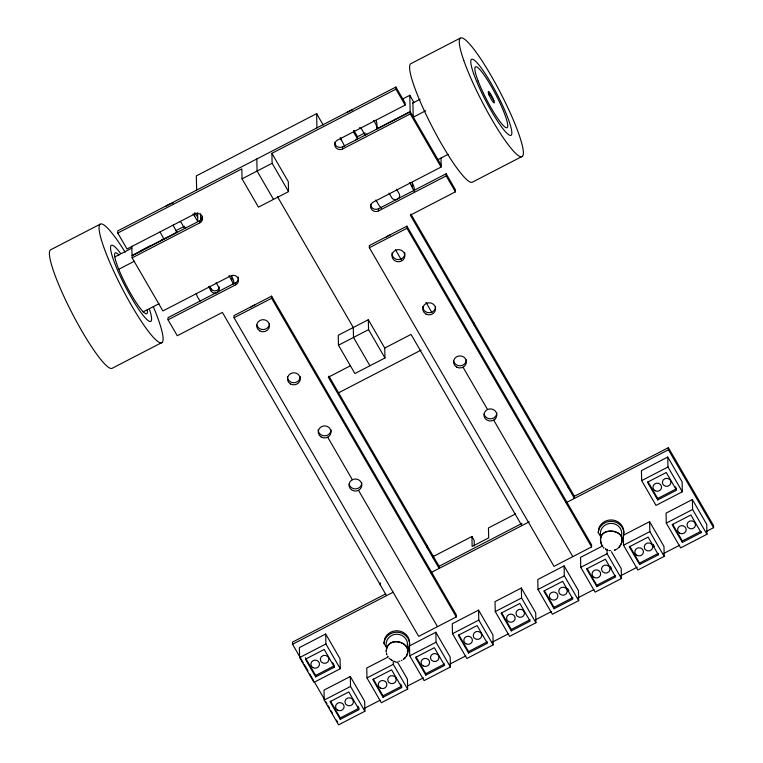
<?xml version="1.0" encoding="UTF-8"?>
<svg xmlns="http://www.w3.org/2000/svg" width="763" height="763" viewBox="0 0 763 763"><rect width="100%" height="100%" fill="white"/><g stroke="black" fill="none" stroke-linecap="round" stroke-linejoin="round"><path stroke-width="1.14" d="M386.259 652.107C385.353 635.331 414.271 640.825 406.431 656.037M386.221 647.186L383.98 643.333L384.676 640.281A12.847 12.122 -1.3 0 1 402.645 633.528A12.847 12.122 -1.3 0 1 407.347 651.192M601.034 537.305L598.24 532.488L598.936 529.436A12.847 12.122 -1.3 0 1 616.895 522.684A12.847 12.122 -1.3 0 1 621.597 540.347M405.401 657.487L403.551 659.27C419.297 645.393 387.385 631.545 386.288 651.678M619.232 547.252C632.966 527.233 591.487 524.696 602.284 546.213M617.811 548.425C635.827 529.837 592.183 522.331 602.083 545.831M368.319 319.716L368.548 329.645L338.476 345.229L354.89 373.546L384.962 357.971L384.733 348.042L368.319 319.716L338.247 335.272L338.476 345.229M100.01 224.265L50.396 249.93A66.81 10.215 62.6 0 0 73.649 316.159A66.81 10.215 62.6 0 0 112.485 368.119L162.109 342.444M460.223 38.15L410.608 63.815A66.81 10.215 62.6 0 0 433.851 130.044A66.81 10.215 62.6 0 0 472.698 182.004L522.312 156.339M323.197 124.979L316.626 113.639L196.339 175.871L196.663 190.092M334.671 142.28A5.351 5.045 -1.3 0 0 342.587 146.811L410.246 111.808L410.294 113.935L342.635 148.947A5.351 5.045 -1.3 0 1 335.377 146.944A5.351 5.045 -1.3 0 1 337.504 140.096L405.163 105.084L405.115 102.957L395.883 87.02L117.731 230.931L117.779 233.058L127.011 248.996L194.67 213.993A5.351 5.045 -1.3 0 1 201.928 215.986A5.351 5.045 -1.3 0 1 199.801 222.844L132.142 257.846L162.91 310.951L230.569 275.948A5.351 5.045 -1.3 0 1 237.837 277.942A5.351 5.045 -1.3 0 1 235.7 284.799L168.041 319.802L177.274 335.739L222.376 312.401L386.507 595.645M117.779 233.058L241.823 168.89L242.052 178.838L258.466 207.164L288.538 191.608L288.3 181.651L271.895 153.325L395.93 89.157L395.883 87.02M242.052 178.838L272.124 163.282L271.895 153.325M402.473 99.076L409.779 95.289L413.956 102.49M115.013 256.845L131.932 248.099M412.659 103.1L420.06 99.276M175.824 230.712L184.512 226.22M355.653 139.839L357.532 138.866L357.485 136.739L364.056 133.334M140.554 250.836L151.103 245.371M161.651 239.916L164.818 238.275M186.439 227.384L184.56 228.356L181.489 223.044A4.282 4.044 -1.3 0 0 179.954 221.537M359.421 127.736A4.282 4.044 -1.3 0 1 361.967 129.672L365.048 134.984L366.927 134.011M373.469 120.478A19.275 18.178 -1.3 0 1 376.941 127.287L377.103 128.747L410.151 111.646L409.779 95.289M202.538 216.387A5.351 5.045 -1.3 0 1 199.753 220.707L132.094 255.71L132.142 257.846M118.513 269.425L134.364 261.223M412.983 117.321L425.668 110.759M143.129 311.914L158.99 303.712M437.609 159.81L448.177 154.336M441.024 164.913L441.071 167.049L373.412 202.052A5.351 5.045 -1.3 0 0 371.276 208.909A5.351 5.045 -1.3 0 0 378.543 210.903L446.202 175.9L446.155 173.764L378.486 208.766A5.351 5.045 -1.3 0 1 370.57 204.236M238.294 277.036A5.351 5.045 -1.3 0 1 235.653 282.663L167.994 317.675L168.041 319.802M446.155 173.764L455.387 189.701L455.435 191.828L410.322 215.166L574.453 498.411L574.405 496.274L410.875 214.06M271.59 296.149L234.003 315.596L234.05 317.723L418.696 636.371L456.284 616.924L456.236 614.797L271.59 296.149L271.638 298.276L456.284 616.924M406.908 226.134L369.321 245.581L369.368 247.717L554.014 566.365L591.602 546.918L591.554 544.782L406.908 226.134L406.956 228.271L591.602 546.918M234.05 317.723L271.638 298.276M369.368 247.717L406.956 228.271M350.446 365.773L328.348 377.208L439.135 568.416L439.087 566.28L328.901 376.121M384.733 348.042L411.047 334.423L521.835 525.631M338.753 392.697L421.052 350.122M433.308 556.475L471.916 536.494L474.176 540.385L474.3 545.917M515.626 513.88L488.454 527.939L488.682 537.896L472.144 546.451L471.916 536.494M385.668 593.919L292.496 642.122L292.544 644.258L303.226 662.704M438.611 566.528L522.006 523.38M574.138 496.417L668.378 447.662L713.519 525.554L713.567 527.681L706.156 531.515M292.544 644.258L393.126 592.222M430.714 572.775L529.198 521.825M566.032 502.769L668.426 449.788L668.378 447.662M325.687 634.015L299.373 647.625L299.601 657.582L313.965 682.36L340.279 668.75L340.05 658.793L325.687 634.015L325.915 643.972L340.279 668.75M667.749 457.047L641.435 470.657L641.664 480.614L656.018 505.402L682.332 491.782L682.112 481.834L667.749 457.047L667.968 467.004L682.332 491.782M299.601 657.582L325.915 643.972M641.664 480.614L667.968 467.004M315.672 676.876L315.634 675.455L334.432 665.737L334.461 667.158L315.672 676.876L305.41 659.175L324.208 649.456L334.461 667.158M657.725 499.918L647.472 482.206L666.261 472.488L676.523 490.189L657.725 499.918L657.696 498.487L676.495 488.768L675.35 486.804M350.312 676.495L323.998 690.114L324.218 700.062L338.581 724.85L364.895 711.24L364.666 701.283L350.312 676.495L350.532 686.452L364.895 711.24M435.826 632.26L409.512 645.87L409.741 655.827L424.094 680.606L450.408 666.996L450.18 657.038L435.826 632.26L436.045 642.217L450.408 666.996M478.582 610.133L452.268 623.752L452.497 633.7L466.851 658.488L493.165 644.878L492.946 634.921L478.582 610.133L478.802 620.09L493.165 644.878M521.339 588.015L495.025 601.625L495.254 611.583L509.608 636.371L535.922 622.751L535.702 612.803L521.339 588.015L521.568 597.973L535.922 622.751M564.095 565.898L537.781 579.508L538.01 589.465L552.374 614.244L578.678 600.634L578.459 590.676L564.095 565.898L564.324 575.855L578.678 600.634M602.808 545.869L580.538 557.391L580.767 567.338L595.13 592.126L621.435 578.516L621.216 568.559L611.449 551.706M649.609 521.654L623.295 535.264L623.524 545.221L637.887 570.009L664.192 556.389L663.972 546.442L649.609 521.654L649.838 531.611L664.192 556.389M692.365 499.536L666.051 513.146L666.28 523.103L680.644 547.882L706.958 534.272L706.729 524.315L692.365 499.536L692.594 509.493L706.958 534.272M324.218 700.062L350.532 686.452M397.657 662.313L407.423 679.165L407.652 689.113L381.338 702.733L366.974 677.945L393.288 664.335L393.212 661.016M409.741 655.827L436.045 642.217M452.497 633.7L478.802 620.09M495.254 611.583L521.568 597.973M538.01 589.465L564.324 575.855M580.767 567.338L607.081 553.728L606.976 549.303M623.524 545.221L649.838 531.611M666.28 523.103L692.594 509.493M340.288 719.366L330.036 701.664L348.825 691.936L359.087 709.638L340.288 719.366L340.26 717.945L359.049 708.217L357.914 706.252M383.045 697.248L372.792 679.537L391.581 669.819L401.843 687.52L383.045 697.248L383.016 695.818L401.805 686.099L400.67 684.134M425.802 675.121L415.549 657.42L434.338 647.701L444.6 665.403L425.802 675.121L425.773 673.7L444.571 663.982M468.558 653.004L458.305 635.302L477.094 625.574L487.357 643.276L468.558 653.004L468.53 651.583L487.328 641.855M511.315 630.887L501.062 613.175L519.851 603.457L530.113 621.158L511.315 630.887L511.286 629.456L530.085 619.737M554.081 608.76L543.819 591.058L562.617 581.339L572.87 599.041L554.081 608.76L554.043 607.338L572.841 597.62M596.838 586.642L586.575 568.94L605.374 559.212L615.627 576.914L596.838 586.642L596.8 585.221L615.598 575.493M639.594 564.525L639.556 563.094L658.355 553.375L658.383 554.796L639.594 564.525L629.332 546.813L648.13 537.095L658.383 554.796M682.351 542.398L682.313 540.977L701.111 531.258L701.14 532.679L682.351 542.398L672.089 524.696L690.887 514.977L701.14 532.679M364.151 708.455L380.031 700.243M407.556 685.994L423.446 677.782M449.912 664.087L465.792 655.865M492.269 642.169L508.148 633.958M535.683 619.709L551.563 611.497M578.03 597.801L593.919 589.589M620.386 575.893L637.324 567.128M663.8 553.433L679.68 545.211M614.616 550.152L615.569 549.713L614.329 550.209M616.285 549.379L617.124 548.988M401.319 660.558L402.025 660.224M398.811 661.292L399.822 661.159M609.084 550.505L610.448 550.581M394.967 662.036L397.609 662.198M394.28 661.216L394.824 661.349M606.442 549.656L607.853 550.104M391.848 660.291L391.19 659.871M392.182 660.5L389.12 658.24L389.454 658.641M488.53 91.55L493.852 100.63M387.823 656.676L387.537 656.123L388.024 657.057L366.755 667.987L366.974 677.945M375.882 200.04L378.496 204.436A19.275 18.178 -1.3 0 0 381.462 208.261M195.07 212.848L197.684 217.255M192.991 213.85A19.275 18.178 -1.3 0 1 194.641 216.234L197.779 221.518L197.579 212.858M277.446 196.644L353.279 327.489L353.507 337.446L369.921 365.754M668.426 449.788L713.567 527.681M648.006 481.768L657.696 498.487M672.632 524.257L682.313 540.977M410.151 111.646L441.148 165.123L440.985 158.113M395.93 89.157L405.163 105.084M410.294 113.935L441.071 167.049M446.202 175.9L455.435 191.828M653.223 544.524L654.368 546.489M629.866 546.375L639.556 563.094M409.76 182.51L414.137 191.36M396.607 189.319L399.173 193.745A4.282 4.044 -1.3 0 1 398.362 198.599M607.081 553.728L621.435 578.516M610.467 566.642L611.611 568.607M354.003 130.444A4.282 4.044 -1.3 0 0 354.404 131.427L357.485 136.739M354.099 130.483A4.282 4.044 -1.3 0 0 354.452 133.563L357.532 138.866M389.092 193.201L391.657 197.627A4.282 4.044 -1.3 0 0 397.466 199.229M340.212 137.712L344.657 146.162M587.109 568.502L596.8 585.221M395.501 249.759L401.481 260.069M425.983 302.358L431.953 312.668M463.046 367.222L487.576 409.55M493.699 420.108L572.813 556.637M567.71 588.769L568.845 590.734M544.353 590.619L554.043 607.338M272.124 163.282L288.538 191.608M368.548 329.645L384.962 357.971M273.497 199.381L257.083 171.065L256.807 158.971M501.596 612.737L511.286 629.456M458.84 634.864L468.53 651.583M327.728 437.228L352.353 479.717A6.428 6.056 -1.3 0 1 361.853 485.154A6.428 6.056 -1.3 0 1 352.086 490.208A6.428 6.056 -1.3 0 1 352.353 479.717M358.505 490.342L437.495 626.652M229.043 275.481L233.297 283.846M216.12 282.691L218.685 287.117A4.282 4.044 -1.3 0 1 216.978 292.601A4.282 4.044 -1.3 0 1 211.17 291.008L208.604 286.583M209.587 286.22L211.122 288.872L211.17 291.008M176.1 230.722L177.121 232.486M416.083 656.981L425.773 673.7M163.892 239.048L160.087 231.971M393.288 664.335L407.652 689.113M373.326 679.099L383.016 695.818M332.725 662.78L333.86 664.754M305.381 657.754L315.634 675.455M330.57 701.226L340.26 717.945M304.418 664.754L307.985 670.906M309.759 673.977L313.326 680.129M314.518 682.179L324.609 699.604M325.801 701.655L326.984 703.705M328.176 705.756L329.358 707.806M331.142 710.878L332.334 712.928M336.493 720.1L337.675 722.151M386.707 654.263L386.583 653.662L386.793 654.692M488.682 93.859L489.197 95.165M414.443 190.626L414.042 187.088L412.23 182.672L412.325 186.935M233.964 283.998L233.564 280.46L231.752 276.044L231.847 280.307M598.24 532.488L598.907 528.015A12.847 12.122 -1.3 0 1 613.71 520.213A12.847 12.122 -1.3 0 1 623.81 533.013M568.254 485.659L568.301 487.786M473.88 322.787L473.928 324.924M432.936 555.664L432.983 557.791M426.775 545.04L426.822 547.157M412.907 102.738L413.231 116.958M377.103 128.747L376.846 123.015A19.275 18.178 -1.3 0 0 375.901 120.306M378.486 208.766L378.543 210.903M383.98 643.333L384.647 638.86A12.847 12.122 -1.3 0 1 402.111 631.878A12.847 12.122 -1.3 0 1 407.909 648.874M380.308 582.884L380.356 585.021M365 132.848L365.048 134.984M354.404 131.427L354.452 133.563M342.587 146.811L342.635 148.947M341.242 138.237L341.299 140.363M316.626 113.639L316.95 127.86M235.653 282.663L235.7 284.799M200.555 213.793L200.717 220.908M199.753 220.707L199.801 222.844M194.575 213.039L194.641 216.234M131.78 246.201L131.999 255.548L177.045 232.248L173.964 226.935A4.282 4.044 -1.3 0 1 173.449 224.904M250.989 307.108A8.565 8.078 -1.3 0 1 254.88 305.095M386.307 237.102A8.565 8.078 -1.3 0 1 390.198 235.09M153.334 306.726A66.81 10.215 62.6 0 1 149.014 332.172A66.81 10.215 62.6 0 1 101.45 240.049A66.81 10.215 62.6 0 1 125.199 252.219M149.405 309.072A42.823 6.543 62.6 0 1 140.707 312.162A42.823 6.543 62.6 0 1 113.201 259.067A42.823 6.543 62.6 0 1 120.525 253.335M147.23 309.578A34.259 5.236 62.6 0 1 126.41 285.763A34.259 5.236 62.6 0 1 118.999 255.004M200.688 219.715A25.694 3.929 62.6 0 1 202.243 218.294M269.473 323.703A6.428 6.056 -1.3 0 1 256.816 325.019M300.25 376.808A6.428 6.056 -1.3 0 1 293.679 382.74A6.428 6.056 -1.3 0 1 287.403 376.55M331.028 429.912A6.428 6.056 -1.3 0 1 324.447 435.845A6.428 6.056 -1.3 0 1 318.181 429.655M361.796 483.027A6.428 6.056 -1.3 0 1 349.139 484.343M404.714 252.553A6.428 6.056 -1.3 0 1 402.454 258.228L401.033 259.067A6.428 6.056 -1.3 0 1 391.982 252.992M435.568 306.802A6.428 6.056 -1.3 0 1 428.997 312.725A6.428 6.056 -1.3 0 1 422.731 306.545M466.346 359.907A6.428 6.056 -1.3 0 1 453.68 361.223M496.78 412.897A6.428 6.056 -1.3 0 1 494.815 417.161L493.47 418.105A6.428 6.056 -1.3 0 1 484.124 414.29M386.488 647.034A10.711 10.1 -1.3 0 1 396.722 634.225A10.711 10.1 -1.3 0 1 407.175 646.833M600.748 536.189A10.711 10.1 -1.3 0 1 610.982 523.38A10.711 10.1 -1.3 0 1 621.425 535.988M347.165 112.419A19.275 18.178 -1.3 0 1 352.601 109.939M200.307 300.937A19.275 18.178 -1.3 0 1 196.205 293.393M219.162 287.012A4.282 4.044 -1.3 0 1 211.122 288.872M165.867 206.353A19.275 18.178 -1.3 0 1 173.087 203.063M494.872 419.288L493.518 420.232A6.428 6.056 -1.3 0 1 484.791 417.895A6.428 6.056 -1.3 0 1 487.29 409.655L488.845 409.073A6.428 6.056 -1.3 0 1 494.872 419.288M395.759 250.188L394.337 251.027A6.428 6.056 -1.3 0 0 401.08 261.204L402.502 260.364A6.428 6.056 -1.3 0 0 404.266 253.173L403.379 251.838A6.428 6.056 -1.3 0 0 395.759 250.188M606.099 549.446L605.45 549.026L606.099 549.446M603.838 547.882L603.38 547.395L603.838 547.882M670.477 480.499L669.847 479.631A4.282 4.044 -1.3 0 0 662.847 484.19L663.486 485.058A4.282 4.044 -1.3 0 0 670.477 480.499M695.093 522.989L694.464 522.121A4.282 4.044 -1.3 0 0 687.473 526.68L688.102 527.548A4.282 4.044 -1.3 0 0 695.093 522.989M652.336 545.106L651.707 544.238A4.282 4.044 -1.3 0 0 644.706 548.797L645.345 549.665A4.282 4.044 -1.3 0 0 652.336 545.106M609.58 567.233L608.95 566.365A4.282 4.044 -1.3 0 0 601.95 570.924L602.589 571.792A4.282 4.044 -1.3 0 0 609.58 567.233M566.823 589.351L566.194 588.483A4.282 4.044 -1.3 0 0 559.193 593.042L559.832 593.91A4.282 4.044 -1.3 0 0 566.823 589.351M524.067 611.468L523.437 610.6A4.282 4.044 -1.3 0 0 516.437 615.159L517.076 616.027A4.282 4.044 -1.3 0 0 524.067 611.468M481.31 633.595L480.68 632.727A4.282 4.044 -1.3 0 0 473.68 637.286L474.319 638.145A4.282 4.044 -1.3 0 0 481.31 633.595M438.553 655.713L437.924 654.845A4.282 4.044 -1.3 0 0 430.923 659.404L431.562 660.272A4.282 4.044 -1.3 0 0 438.553 655.713M395.797 677.83L395.167 676.962A4.282 4.044 -1.3 0 0 388.167 681.521L388.806 682.389A4.282 4.044 -1.3 0 0 395.797 677.83M328.424 657.468L327.785 656.6A4.282 4.044 -1.3 0 0 320.794 661.159L321.423 662.026A4.282 4.044 -1.3 0 0 328.424 657.468M353.04 699.957L352.411 699.089A4.282 4.044 -1.3 0 0 345.41 703.648L346.04 704.507A4.282 4.044 -1.3 0 0 353.04 699.957M463.799 60.506A66.81 10.215 62.6 0 0 519.241 156.167A66.81 10.215 62.6 0 0 490.762 75.06A66.81 10.215 62.6 0 0 463.799 60.506M473.661 73.687A42.823 6.543 62.6 0 0 509.198 135.013A42.823 6.543 62.6 0 0 490.943 83.024A42.823 6.543 62.6 0 0 473.661 73.687M478.163 81.069A34.259 5.236 62.6 0 0 506.374 127.745A34.259 5.236 62.6 0 0 489.264 82.919A34.259 5.236 62.6 0 0 478.163 81.069M488.625 93.706A6.428 0.982 62.6 0 0 493.957 102.91A6.428 0.982 62.6 0 0 491.219 95.108A6.428 0.982 62.6 0 0 488.625 93.706M321.309 437.104A6.428 6.056 -1.3 0 0 331.075 432.049A6.428 6.056 -1.3 0 0 321.576 426.612A6.428 6.056 -1.3 0 0 321.309 437.104M290.531 383.989A6.428 6.056 -1.3 0 0 300.298 378.944A6.428 6.056 -1.3 0 0 290.798 373.498A6.428 6.056 -1.3 0 0 290.531 383.989M259.763 330.884A6.428 6.056 -1.3 0 0 269.52 325.83A6.428 6.056 -1.3 0 0 260.021 320.393A6.428 6.056 -1.3 0 0 259.763 330.884M425.849 313.984A6.428 6.056 -1.3 0 0 435.616 308.929A6.428 6.056 -1.3 0 0 426.116 303.493A6.428 6.056 -1.3 0 0 425.849 313.984M456.627 367.098A6.428 6.056 -1.3 0 0 466.393 362.043A6.428 6.056 -1.3 0 0 456.894 356.598A6.428 6.056 -1.3 0 0 456.627 367.098M594.139 577.391A4.282 4.044 -1.3 0 0 600.653 574.024A4.282 4.044 -1.3 0 0 594.32 570.4A4.282 4.044 -1.3 0 0 594.139 577.391M508.625 621.635A4.282 4.044 -1.3 0 0 515.139 618.268A4.282 4.044 -1.3 0 0 508.807 614.635A4.282 4.044 -1.3 0 0 508.625 621.635M465.869 643.753A4.282 4.044 -1.3 0 0 472.383 640.386A4.282 4.044 -1.3 0 0 466.05 636.762A4.282 4.044 -1.3 0 0 465.869 643.753M423.112 665.87A4.282 4.044 -1.3 0 0 429.626 662.503A4.282 4.044 -1.3 0 0 423.293 658.879A4.282 4.044 -1.3 0 0 423.112 665.87M380.356 687.997A4.282 4.044 -1.3 0 0 386.87 684.63A4.282 4.044 -1.3 0 0 380.537 680.997A4.282 4.044 -1.3 0 0 380.356 687.997M337.599 710.115A4.282 4.044 -1.3 0 0 344.113 706.748A4.282 4.044 -1.3 0 0 337.78 703.124A4.282 4.044 -1.3 0 0 337.599 710.115M312.983 667.625A4.282 4.044 -1.3 0 0 319.487 664.258A4.282 4.044 -1.3 0 0 313.154 660.634A4.282 4.044 -1.3 0 0 312.983 667.625M551.382 599.508A4.282 4.044 -1.3 0 0 557.896 596.141A4.282 4.044 -1.3 0 0 551.563 592.517A4.282 4.044 -1.3 0 0 551.382 599.508M636.895 555.273A4.282 4.044 -1.3 0 0 643.409 551.907A4.282 4.044 -1.3 0 0 637.076 548.273A4.282 4.044 -1.3 0 0 636.895 555.273M679.652 533.146A4.282 4.044 -1.3 0 0 686.166 529.78A4.282 4.044 -1.3 0 0 679.833 526.155A4.282 4.044 -1.3 0 0 679.652 533.146M655.035 490.666A4.282 4.044 -1.3 0 0 661.55 487.299A4.282 4.044 -1.3 0 0 655.217 483.666A4.282 4.044 -1.3 0 0 655.035 490.666"/></g></svg>
